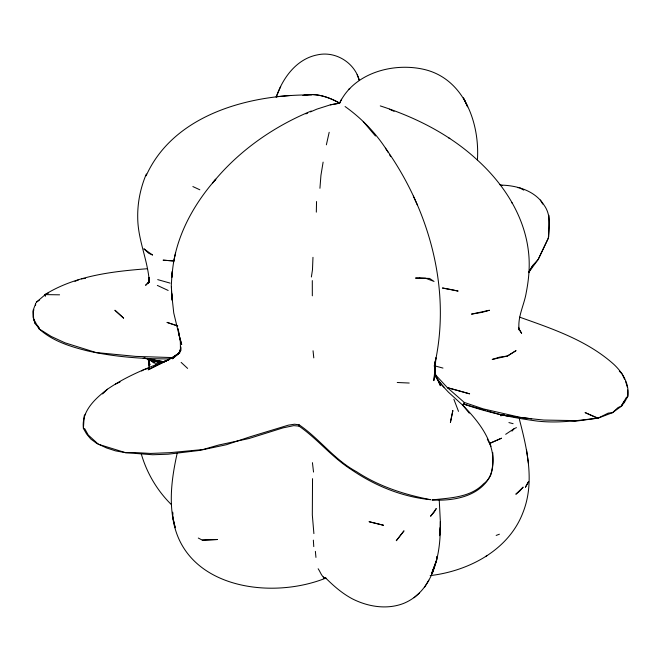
<?xml version="1.0" encoding="UTF-8"?>
<svg xmlns="http://www.w3.org/2000/svg" width="661" height="661" viewBox="0 0 661 661"><rect width="100%" height="100%" fill="white"/><g stroke="black" fill="none" stroke-linecap="round" stroke-linejoin="round"><path stroke-width="0.99" d="M318.148 568.757C320.783 572.31 321.535 577.532 326.484 578.796C334.284 586.53 342.704 593.727 352.445 598.891C368.012 606.765 386.859 609.872 403.474 603.468C432.798 591.578 440.366 555.81 440.3 527.412L439.557 535.732L440.292 530.048L440.342 521.422L439.226 499.724M440.292 530.048L440.342 521.422M172.108 271.39L172 277.232C173.719 240.612 191.921 206.282 215.825 179.189L212.685 182.89C238.588 150.981 273.406 126.631 311.273 111.007M312.537 478.655L312.322 514.96L313.892 533.601M316.322 212.14L316.545 201.522M172.728 512.977L172.645 516.836L175.19 527.742L172.595 516.216L172.719 512.159M434.566 373.044L433.823 380.629L434.864 374.019L434.839 362.096L434.467 377.026L435.913 357.783L434.294 366.219C451.926 290.782 429.691 210.33 385.47 148.155M477.416 159.83C479.803 123.59 464.551 80.097 425.957 69.876C394.815 61.82 354.189 72.322 339.614 103.166L330.318 104.843L316.85 109.139L310.439 111.907M312.975 257.327L312.471 269.895L311.372 276.992M528.602 272.555L538.178 259.484L548.266 238.282C549.398 227.177 551.191 214.866 544.094 205.183C535.08 190.624 516.77 185.311 500.526 185.105L499.815 184.568M436.747 557.116L436.624 560.032L431.567 573.789L436.624 560.032L436.847 556.521M548.721 236.812L548.927 215.279M148.758 368.698L149.105 363.699M149.171 277.397L148.899 280.933L147.948 283.437L149.039 281.826M319.932 188.286L320.932 175.372L323.113 162.119M180.767 347.76L180.478 351.131L180.346 341.787L178.098 328.567M299.094 424.8C319.676 438.813 334.4 459.899 356.61 471.731C378.893 486.455 404.573 494.676 430.625 499.691C401.888 496.874 374.547 485.62 350.892 469.302C331.781 457.123 317.511 438.912 298.987 426.097L299.094 424.8L294.533 424.213L288.361 425.155L250.098 436.797L226.236 444.762L199.457 450.438L168.059 454.206L152.674 454.751L125.582 452.678L115.485 450.852L106.545 447.943L96.613 443.308L90.739 438.978L86.574 433.938L83.41 428.46C81.245 411.39 95.093 398.624 107.487 389.197C125.524 376.762 145.866 368.425 166.283 360.782M35.545 305.341L35.719 303.548L33.1 310.356L33.686 319.114L35.207 323.7L39.338 328.492M172.058 272.886L171.29 285.701L172.199 300.292L171.604 293.137M146.131 175.809C173.645 114.436 249.519 94.366 311.562 94.936M180.139 350.851L180.833 346.918M177.173 453.256C172.571 474.028 169.34 495.61 172.645 516.836L172.595 516.216C181.758 587.679 269.655 600.585 325.576 578.193L323.593 578.301L326.501 578.235M146.354 173.967C140.512 187.749 137.422 202.72 137.719 217.758C137.852 239.844 147.907 260.26 149.328 282.065L149.254 277.438M175.603 252.824L173.422 262.5M326.369 144.817L329.186 132.283M433.798 567.989L432.352 573.137L433.69 568.196M276.232 96.952C282.834 77.816 296.591 58.771 317.652 54.822C335.507 50.914 354.428 62.539 359.27 80.163M276.166 97.109L280.71 86.409M179.42 351.925L180.85 348.14M33.934 309.761L33.174 311.529L33.05 317.065L35.207 323.7M341.506 99.249L339.614 103.182L330.318 104.843M548.266 238.282L538.178 259.484L532.783 265.392L528.593 272.365M469.293 413.158L462.741 405.251L464.286 402.442L447.381 387.66L434.682 373.936M528.569 272.679L532.783 265.392M424.403 587.497L428.824 580.201M519.571 317.131C552.563 328.831 587.142 340.456 613.681 364.219C622.563 372.416 629.66 383.934 627.776 396.468L626.314 397.525L621.365 405.986L624.348 401.103M181.04 349.76L177.545 354.734L180.833 350.223M85.409 414.257L84.228 415.711L83.41 428.46L84.757 428.766L88.227 434.988L98.349 444.258L125.582 452.678L133.894 452.512L150.584 453.438L169.852 452.678L202.944 449.538L218.56 445.06L248.924 438.54L283.024 427.874L293.707 425.634L298.987 426.097M178.792 352.85L180.048 351.338M621.365 405.986L624.348 402.524L627.776 396.468L627.653 389.982M511.986 431.129L514.266 428.584L516.448 427.65M149.022 281.958L145.594 285.296L149.254 281.702M102.587 393.956L107.487 389.197M178.272 353.536L172.471 358.816L179.784 352.677M414.059 597.751L419.462 592.983M179.528 352.602L173.818 356.725L179.734 352.867M141.718 370.978L143.33 369.854L148.989 368.045M39.453 300.069L36.132 302.383L45.27 294.608L59.581 294.823M430.162 575.607C468.409 571.121 508.557 550.373 522.925 512.663C534.815 482.778 527.42 450.248 519.662 420.379L519.372 418.529M505.682 434.318L514.266 428.584M348.38 89.483L349.809 88.557M173.132 357.031L179.8 352.759M485.397 556.628L486.818 555.785M440.193 383.347L448.431 392.171L462.741 405.251L464.443 404.317L485.191 410.299M165.134 361.46L174.884 356.205L148.147 369.821L168.968 359.559M158.533 364.418L166.101 360.609L155.178 365.45L169.34 359.551M115.427 384.132L120.038 381.951M48.683 292.93L44.931 294.608L45.27 296.021L44.931 294.608C75.47 275.678 112.304 271.431 147.411 268.721M489.528 443.432L501.534 438.193L489.586 443.498M305.853 113.882L307.687 113.097M74.957 281.346L78.609 279.801M496.163 535.427L499.41 534.212M504.401 414.72L500.674 415.728L503.682 415.207M303.077 95.514C315.661 92.54 328.699 96.96 339.614 103.149C328.724 96.936 315.76 92.647 303.184 95.457M81.369 278.826L85.443 278.388M291.047 95.424L276.835 96.663M202.283 540.128L217.262 539.525L202.283 540.128L198.292 538.046M173.901 261.012L163.085 260.17L173.843 260.913M169.968 358.898C142.371 359.022 114.733 356.89 87.748 350.941C70.372 346.637 52.541 341.134 39.04 328.823L33.686 319.114M172.984 357.601L135.695 356.395L95.977 352.52L64.952 342.803L51.236 336.457L39.04 328.823M397.244 382.496L409.225 383.033M517.637 187.6L519.612 187.798L523.76 190.112M487.165 410.869L501.98 415.141L531.684 418.801L543.805 420.049L570.055 420.52L575.078 421.272L598.098 418.14L612.565 412.654L621.918 405.837L617.936 407.639L612.565 412.654L608.194 413.117L598.098 418.14L585.059 412.571L597.213 418.149C575.541 420.875 553.786 423.908 531.882 420.322C508.945 417.074 486.331 411.96 464.443 404.317L464.286 402.442L483.199 408.87L517.637 416.744M501.98 415.141L531.684 418.801M164.424 361.873L143.148 358.138M163.284 361.658L147.221 358.807L154.6 360.154L147.775 358.617M500.526 185.105L502.31 185.51M508.912 422.577L513.101 423.684M434.393 365.764L442.977 368.086M157.715 279.62L170.117 283.115M149.708 359.427L161.424 362.732L147.238 358.593L149.369 360.625L147.643 358.477M177.602 325.98L166.969 322.386L177.743 325.881M144.412 357.816L160.714 363.087L147.337 358.535M380.265 105.909C415.257 117.171 448.885 134.109 476.209 158.979C502.765 182.733 523.95 214.627 528.337 250.585C530.172 264.54 528.957 278.636 526.272 292.402C524.33 304.771 517.29 316.983 519.166 329.773L518.455 327.286M323.262 577.078L325.782 578.21M389.445 109.23L394.072 111.329M157.343 285.412L168.158 290.452M192.863 186.551L199.829 189.79M157.624 364.393L147.254 358.543M154.203 363.153L147.469 358.295M448.414 137.662L449.777 138.529M345.083 106.528C362.294 118.806 377.175 134.365 388.205 152.418M181.139 362.393L187.625 368.4M619.34 371.209L622.1 373.903L624.529 379.158M462.741 405.251C480.77 423.362 499.642 447.885 490.751 475.028C480.192 496.543 453.636 501.269 431.947 499.964C449.786 497.816 470.235 497.799 483.596 483.794C493.56 476.804 492.949 463.568 492.792 452.686M171.463 504.698C157.136 490.611 146.61 472.739 141.14 453.421M363.236 121.574L375.448 135.992M438.061 380.348L443.994 387.09M435.054 375.82L440.796 383.57M147.535 358.65L149.113 361.071L147.924 358.716M37.404 325.295L39.42 328.401M518.802 328.848L521.628 333.309L518.769 328.583M389.701 154.955L390.692 156.649M540.359 199.994L542.722 204.075M511.895 202.638L512.382 203.489M487.306 439.152L491.057 446.299M518.703 328.814L519.579 330.624L518.662 327.716M434.484 373.787L437.004 378.96L434.566 371.209L435.516 375.886L434.682 370.813M436.657 377.522L440.441 385.718L436.434 376.968M417.339 204.943L413.34 196.11M357.147 74.726L359.278 80.221M453.876 399.277L458.503 411.365M147.833 358.791L149.956 364.773L148.675 360.526L149.336 365.979L149.212 363.054M625.744 381.785L627.421 387.371M526.487 449.62L528.395 463.179M312.43 462.667L313.537 472.061M178.437 330.376L178.883 334.268L181.701 344.439L179.652 338.052L180.139 339.539L173.752 312.984L171.579 293.054M313.05 350.776L313.785 357.882M315.38 551.365L315.95 557.397M313.355 540.136L313.768 546.622M171.538 293.071L171.596 295.938L171.455 286.758L171.521 292.112M312.298 280.595L312.331 295.822M452.843 410.63L450.405 422.437L452.843 410.63M528.635 481.497L525.478 487.124L528.635 481.497M436.169 508.706L434.227 512.135L430.567 516.258L436.169 508.706M403.912 530.957L396.327 540.657L403.912 530.957M523.041 487.215L519.777 491.024L515.836 494.238L523.041 487.215M515.919 350.71L507.408 356.039L492.197 359.46L499.534 357.147L507.408 356.039L515.919 350.71M489.314 310.29L482.133 312.331L471.475 314.124L489.314 310.29M419.818 278.025L415.521 278.074L429.559 278.438L434.046 281.437L425.42 278.174L419.818 278.025M450.942 289.535L442.416 287.998L458.131 291.08L450.942 289.535M383.446 525.239L369.185 521.736L383.446 525.239M458.437 390.651L447.381 387.66L469.632 393.84L458.437 390.651M152.484 254.964L148.659 253.246L143.883 248.809L152.484 254.964M123.566 318.098L114.997 310.306L123.566 318.098M464.848 100.662L463.386 97.886L467.624 106.818L464.848 100.662"/></g></svg>
